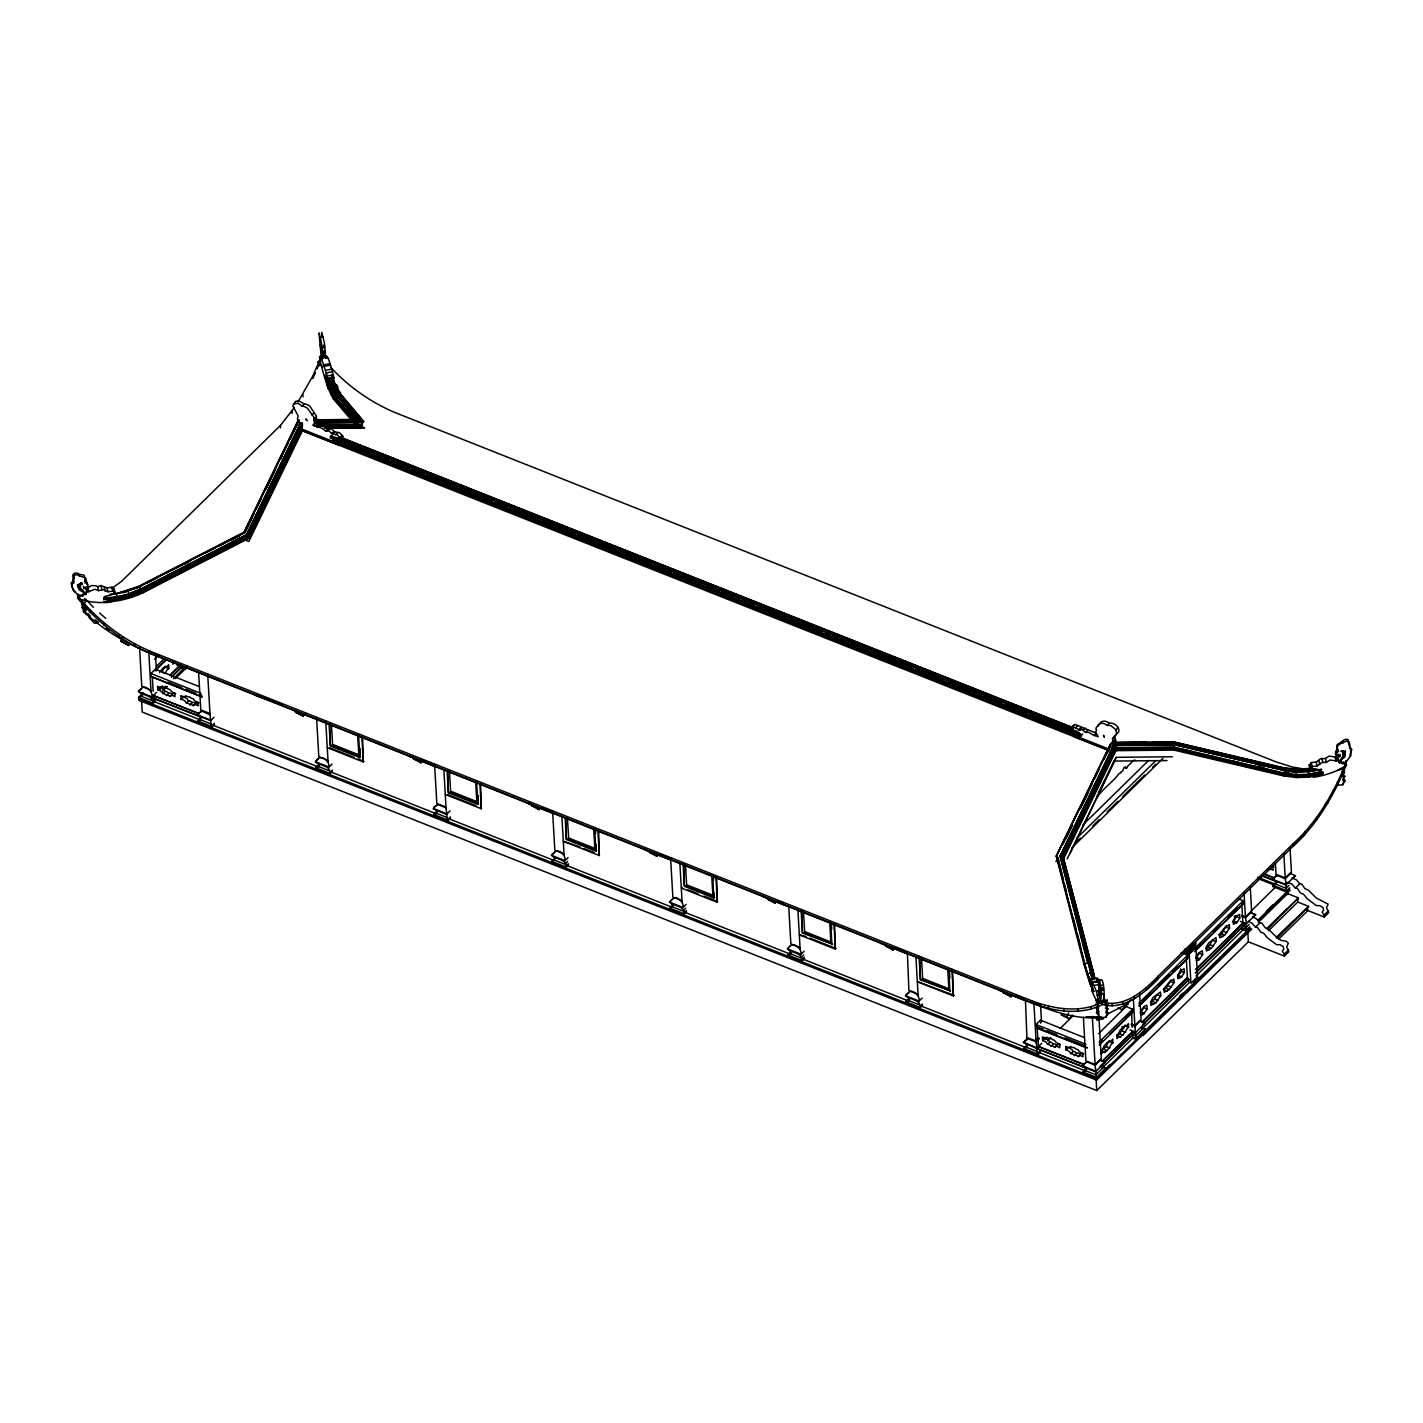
<?xml version="1.0" encoding="UTF-8"?>
<svg xmlns="http://www.w3.org/2000/svg" width="1423" height="1423" viewBox="0 0 1423 1423"><rect width="100%" height="100%" fill="white"/><g stroke="black" fill="none" stroke-linecap="round" stroke-linejoin="round"><path stroke-width="1.5" d="M1351.441 748.872L1349.235 746.773M72.609 588.322L71.541 584.551L73.605 582.985L72.84 574.785L74.939 573.06L77.998 573.291L79.332 575.835L85.505 577.934L86.216 581.384L84.775 582.861L86.999 583.323L88.155 586.169L83.726 587.948L83.334 586.258M324.515 357.422L326.418 356.301L326.934 357.867C327.326 351.019 337.607 389.244 332.395 375.619M1103.59 994.659L1105.209 1002.041L1098.271 1002.717A69.3 10.548 79.4 0 1 1092.757 992.809C1089.982 987.526 1093.255 991.226 1093.326 990.017C1090.765 984.307 1088.239 969.917 1098.378 980.909M86.003 580.513L84.046 575.212L78.941 574.145M1100.53 979.931C1103.75 976.552 1105.315 999.195 1103.11 999.497M326.241 357.084L325.582 355.27L325.778 358.311M294.988 403.741L295.61 401.464L298.581 400.717L304.255 403.936A9.392 5.852 45.5 0 1 309.894 406.249L316.493 416.174L313.789 420.141L315.034 423.307L312.74 425.228L322.256 428.43L325.671 431.062L329.318 430.956L331.595 433.606L337.304 434.869L340.773 438.533L336.717 438.818L330.136 436.736L334.192 440.845L1077.673 735.655L1079.879 733.485M1338.847 759.757L1339.239 761.447L1343.952 756.449L1343.579 752.376L1340.84 751.148L1345.375 751.202L1344.539 755.115L1341.178 758.512M115.245 592.857L113.858 588.322L114.249 592.448L115.281 592.448L114.445 593.996L104.288 596.611L107.241 600.132L113.057 601.395L108.237 602.409A69.3 53.078 -13.3 0 1 83.21 600.221M1295.553 770.946L1295.659 769.825L1303.895 769.665M1312.629 768.954L1296.602 770.128L1285.022 768.633L1283.831 774.379L1296.175 775.98L1296.157 777.527L1283.635 775.909L1174.046 750.099L1174.473 748.711L1115.347 749.103L1062.679 857.624L1114.832 748.587L1174.206 748.196L1283.92 774.041C1289.291 777.047 1331.732 774.076 1296.211 775.642M202.173 717.53L152.332 697.786L210.568 720.572L211.387 727.598L214.464 724.574M682.631 907.749C685.477 903.32 675.356 893.697 672.545 899.461C662.193 905.882 687.878 903.623 683.449 914.793L686.526 911.769M1131.925 1031.088L1135.483 1032.493L1136.283 1039.537L1132.37 1037.972M1242.457 922.62L1246.032 924.025L1246.833 931.069L1240.963 928.739M1350.836 751.771L1349.893 755.684M1310.138 768.865C1312.611 766.001 1306.901 760.949 1310.138 768.865L1313.998 770.554L1321.38 769.736L1318.872 773.97L1313.304 777.278L1318.16 776.478A69.3 53.078 -13.3 0 0 1342.547 767.869L1346.496 765.254L1345.607 762.692L1350.996 755.417L1350.605 749.885L1351.014 751.575L1351.85 749.476L1349.644 748.462L1350.125 745.243L1348.737 744.193L1347.99 739.444L1345.002 739.355L1336.944 744.869L1336.624 748.445L1338.225 749.53L1336.09 750.561L1335.681 755.346L1340.235 755.969L1339.843 754.279L1335.361 758.121A2.739 2.099 -13.3 0 1 1336.624 758.032M1348.737 744.193L1349.271 741.952L1346.994 740.814L1339.63 744.158L1337.353 746.559L1337.033 750.134L1338.616 751.219L1336.517 753.141M1105.226 1003.998C1109.62 996.616 1104.248 1003.144 1106.667 1005.776C1105.262 1009.636 1108.108 1012.785 1105.991 1017.125C1084.771 1020.042 1063.283 1015.008 1043.557 1007.359L147.725 652.143C124.139 642.645 102.385 628.735 83.53 611.677L81.698 602.961L83.032 602.943M1105.493 1008.373L1107.699 1004.371L1106.187 1003.055M1342.102 771.568C1346.496 764.187 1341.124 770.715 1343.543 773.347C1342.138 777.207 1344.966 780.355 1342.867 784.696L1337.193 785.354M1342.351 775.944L1344.575 771.942L1343.063 770.626M1345.678 760.771L1346.496 765.254M84.669 598.443L85.736 601.217L84.864 602.854M1098.36 1002.753L1096.813 1002.148C1093.077 996.758 1100.441 1001.241 1097.631 1003.766M1103.59 1018.832L1096.866 1019.882L1097.418 1016.627M315.995 417.971L317.507 420.319L314.945 423.058L324.462 426.26L327.877 428.892L331.523 428.785L334.796 431.827L339.51 432.699L342.979 436.363L340.773 438.533M326.579 379.532L329.638 386.807L325.405 374.818L327.77 386.487L326.614 383.303A69.3 10.548 79.4 0 1 320.477 362.58L319.499 356.408L320.851 359.005L322.576 358.685M319.428 356.799L321.242 356.088L322.31 357.671M437.786 804.707L433.926 807.161L433.499 809.029L446.929 814.614L445.95 807.748L437.466 804.386M1098.129 990.924L1100.637 1000.992L1101.562 992.987L1099.641 980.127L1098.094 978.846L1099.036 990.55L1096.404 991.244L1090.872 978.811M1086.87 1062.092C1085.02 1063.301 1079.417 1066.592 1085.002 1067.303L1086.051 1069.367L1082.796 1073.138M1036.282 1042.365L1036.993 1048.591L1023.368 1042.436L1027.78 1039.11L1026.944 1038.239L1036.122 1041.885L1039.217 1038.843M1086.549 1061.771L1095.034 1065.133L1096.012 1071.981L1037.456 1048.751L1087.279 1068.513M1131.249 1024.773L1134.931 1026.232L1135.483 1032.493M302.316 423.022L247.762 535.795L141.144 590.652L129.404 595.365L117.113 598.211L103.915 599.208L103.968 597.607M103.986 598.14C108.895 601.022 153.933 586.454 117.113 598.211M103.612 601.289C115.654 602.676 130.934 598.318 142.958 592.822L249.968 537.752L301.943 430.28M86.234 609.969L84.686 609.364L83.832 610.983L86.483 614.345L85.416 611.374L85.985 605.593M1046.172 1039.448L1046.101 1038.203L1043.682 1037.331M1098.858 1011.504L1097.311 1010.899L1096.457 1012.518L1099.107 1015.88L1097.578 1004.816M1095.141 1065.276L1101.331 1059.21L1100.602 1060.313L1105.102 1061.611L1101.953 1066.272L1105.671 1068.246L1105.742 1069.509M1261.685 875.412L1285.823 884.981L1286.623 892.025L1272.927 886.582L1276.271 882.207L1272.642 878.631L1276.911 875.945L1276.075 875.074L1285.254 878.72L1291.444 872.655L1290.732 873.758L1295.446 875.643L1293.027 877.902M1114.689 736.58L1115.863 740.76L1112.003 742.931L1113.391 743.482L1112.466 738.75L1118.798 731.689C1119.954 726.868 1113.942 722.333 1109.424 723.204A9.392 5.852 45.5 0 0 1103.803 721.07L1101.064 721.977L1098.058 726.086M83.21 600.221L79.012 598.674L79.012 597.571L80.791 595.828L82.641 596.13L83.388 593.391L85.576 593.338A2.739 2.099 -13.3 0 1 88.582 590.598L83.726 587.948M82.641 596.13L83.655 594.512L85.825 594.458A2.739 2.099 -13.3 0 1 88.849 591.719L94.63 589.264L98.525 590.634L103.417 589.691L108.023 591.79L113.022 591.061L114.249 592.448M1310.156 764.293L1311.223 762.586L1316.222 762.034L1320.508 758.779L1325.453 758.441L1329.118 756.093L1335.112 757.018A2.739 2.099 -13.3 0 1 1338.189 757.979M1311.081 768.207L1312.148 766.517L1317.147 765.948L1321.433 762.692L1326.378 762.372L1330.043 760.007L1336.037 760.931A2.739 2.099 -13.3 0 1 1339.31 762.853L1342.334 762.853M1283.457 769.363L1283.937 768.046L1303.948 769.434M1312.255 768.189L1295.926 769.381L1284.044 768.153L1175.007 742.397M322.559 357.796L320.94 357.724L320.851 359.005M152.563 697.555L153.15 695.598L198.989 713.777M321.456 358.632L327.272 375.974L327.148 379.229M1037.669 1048.538L1038.256 1046.581L1084.113 1064.76M358.258 420.799L358.578 419.714L335.864 393.086L329.46 379.39M359.041 419.856L336.397 392.873L359.041 419.856L315.853 420.283M315.959 419.945L359.592 419.678L336.895 392.677L330.527 379.016M362.829 420.728L317.062 420.87M361.584 425.228L317.756 426.046M362.42 422.453L361.744 424.694L318.041 425.121M362.794 422.56L314.75 422.756M326.454 379.781L334.512 397.942L354.469 421.315L363.274 420.87L354.096 420.799M314.341 422.916L363.31 422.418L363.648 421.35L339.901 393.424L336.397 392.873M1146.938 742.29L1113.337 742.646L1135.59 742.593M1284.133 767.851L1173.246 741.721L1113.818 742.468M1173.246 741.721L1153.181 742.077M1283.955 773.578L1296.211 775.161L1283.955 773.578L1173.815 748L1283.92 774.041M1061.736 857.322L1114.778 747.662L1174.1 747.075L1174.775 744.834L1284.827 770.59L1175.096 744.656L1114.938 745.261L1061.256 856.575L1088.293 963.246L1089.716 964.171L1093.913 978.455M1115.347 749.103L1174.206 748.196M1185.359 950.475L1188.917 951.062L1185.323 949.853M1163.285 989.323L1165.988 988.202L1169.991 981.781L1174.064 982.67L1173.85 978.953L1172.339 980.447L1170.987 979.967L1164.032 988.576L1164.245 992.293L1169.261 989.519L1174.064 982.67M1218.782 934.875L1221.468 933.755L1225.488 927.334L1229.543 928.205L1229.33 924.505L1227.836 925.999L1226.466 925.501L1219.529 934.128L1219.742 937.846L1224.741 935.053L1229.543 928.205M352.05 420.834L333.551 399.169L325.814 377.984M358.614 421.208L335.526 394.153L336.29 393.193M354.914 420.657L334.974 397.284L329.674 385.971L335.472 396.857L336.184 394.633L332.982 390.009L330.687 382.876L335.454 391.823M363.167 421.19L339.901 393.424M342.907 398.529L339.795 393.726M1147.116 1008.978L1143.558 1014.19L1140.268 1012.891L1143.843 1007.68L1147.116 1008.978L1146.902 1005.296L1144.11 1006.328L1140.463 1011.611M1153.786 1004.122L1150.513 1002.824L1154.551 999.124L1156.632 994.962L1160.741 995.815L1160.528 991.973L1153.235 997.327L1150.691 1001.632L1150.922 1005.456L1155.867 1002.788L1160.741 995.815M1180.77 977.672L1177.497 976.374L1181.054 971.162L1184.345 972.46L1184.132 968.778L1180.343 970.771L1177.675 975.093L1177.888 978.775L1181.695 976.765L1184.345 972.46M1202.613 954.531L1199.038 959.742L1195.765 958.444L1199.34 953.232L1202.613 954.531L1202.399 950.849L1198.611 952.841L1195.96 957.163M1209.283 949.675L1205.993 948.376L1210.03 944.676L1212.129 940.514L1216.238 941.368L1216.007 937.526L1208.732 942.88L1206.188 947.167L1206.402 951.009L1211.347 948.341L1216.238 941.368M1236.267 923.225L1232.976 921.908L1236.551 916.714L1239.824 918.013L1239.611 914.331L1235.822 916.323L1233.172 920.645L1233.385 924.327L1237.174 922.317L1239.824 918.013M159.572 672.777L160.052 671.282A5.941 2.686 -68.4 0 0 162.613 668.348A5.354 2.437 -68.4 0 0 165.086 666.338L165.797 666.676A5.496 2.49 -68.4 0 0 168.59 664.737L168.803 668.579A4.785 2.17 -68.4 0 0 165.993 671.887L165.442 673.559L162.151 672.261L162.72 670.589A4.785 2.17 -68.4 0 1 165.53 667.28L168.803 668.579M1101.527 1051.152A3.771 1.708 -68.4 0 1 1103.928 1049.356A3.753 1.708 -68.4 0 1 1106.276 1046.634L1106.845 1044.962A4.785 2.17 -68.4 0 1 1109.655 1041.654L1112.928 1042.952A4.785 2.17 -68.4 0 0 1110.118 1046.261L1109.566 1047.933A3.753 1.708 -68.4 0 0 1107.201 1050.654A3.771 1.708 -68.4 0 0 1104.799 1052.451L1100.886 1050.69M1117.251 1035.784A4.091 1.85 -68.4 0 1 1119.688 1033.845A3.611 1.636 -68.4 0 1 1122.107 1030.999L1122.694 1029.416A5.407 2.455 -68.4 0 1 1125.344 1026.019L1128.617 1027.317A5.407 2.455 -68.4 0 0 1125.967 1030.714L1125.38 1032.298A3.611 1.636 -68.4 0 0 1122.96 1035.144A4.091 1.85 -68.4 0 0 1120.524 1037.082L1116.593 1035.286M330.865 394.776C333.533 393.513 329.549 383.819 327.93 388.052L333.551 399.169M355.288 420.763C352.655 410.536 329.336 401.482 333.622 390.436L328.802 378.589M335.97 391.61C330.865 385.437 341.556 390.613 340.542 394.278M337.536 389.973L334.636 383.036L340.204 395.345M1069.918 853.8L1116.272 757.321L1172.321 756.769M321.278 356.675L312.722 376.152L298.047 401.855M312.864 378.518L315.426 372.666M317.133 368.77L320.566 360.98M1296.887 842.487L1158.34 978.437C1144.128 993.254 1124.579 1010.383 1102.434 1004.513C1080.626 1015.684 1054.781 1011.575 1032.689 1003.464L150.607 653.691C122.165 641.595 97.209 622.064 77.696 598.176L77.571 595.81C97.084 619.699 122.022 639.229 150.464 651.343L1032.547 1001.116C1054.656 1009.209 1080.484 1013.318 1102.309 1002.148C1124.455 1008.035 1144.003 990.906 1158.197 976.089L1293.258 843.572C1317.396 821.765 1333.831 792.86 1346.016 763.013L1346.14 765.378C1333.974 795.226 1317.538 824.113 1293.382 845.92M1105.742 1012.749L1107.948 1008.747L1106.436 1007.431M1342.618 780.32L1344.824 776.318L1343.312 775.001M355.163 421.172L335.188 397.764L329.674 385.971M326.863 377.095L329.994 386.042L330.261 383.783M329.638 386.807L326.543 377.042M330.011 379.194L334.298 388.87L331.737 382.485M333.943 384.726L332.52 379.229M337.963 390.062C338.87 381.204 330.314 385.58 329.869 379.461M318.218 366.298C322.274 364.946 312.366 356.604 322.647 366.814M120.848 641.222L128.817 645.473L120.848 641.222L122.769 637.273M139.81 586.881L116.277 593.747L139.223 586.027L244.027 532.113L298.101 420.301M244.222 532.309L298.83 420.265M128.017 590.812L139.401 586.667L244.507 532.593L298.812 419.963M254.379 512.796L244.845 532.842L252.565 516.887M256.318 508.794L261.138 498.815M265.976 488.836L275.617 468.879L266.083 488.925M280.456 458.9L288.175 442.927M290.096 438.942L296.5 424.819M280.562 458.989L282.483 455.004M290.203 439.031L296.962 425.05M300.733 422.542L246.517 534.639L140.397 589.389C128.87 594.885 116.579 597.535 103.932 597.749M300.787 422.791L246.641 534.746L140.308 589.282C124.032 594.316 125.989 598.247 140.984 590.083L142.033 591.221L129.778 596.024L107.436 599.937M301.142 422.933L247.051 535.137L301.196 423.182M301.569 423.325L247.353 535.439L140.788 590.278L139.579 586.418M300.289 426.313L247.584 535.599L141.108 590.385L129.351 595.099L117.042 597.945L103.843 598.958M302.103 425.406L248.545 536.418L142.015 591.381L129.867 596.237L129.262 594.778L116.988 597.624L117.042 599.225M302.121 425.922L248.634 536.524L247.353 535.368M109.358 600.204L130.009 596.611L142.211 591.719L248.954 536.809L301.783 427.54M117.077 599.759L130.062 596.753L142.336 591.843L249.078 536.916L302.387 427.843L249.452 537.307L142.513 592.324L130.204 597.251L111.368 600.702M302.494 430.493L248.812 541.487L243.529 539.388M1093.718 991.333L1089.822 983.418L1083.97 964.278L1056.204 856.166L1110.42 744.069M1056.951 856.059L1084.895 964.634L1056.524 856.059L1110.74 743.962M1111.47 742.824L1056.204 856.166M1062.803 844.622L1072.391 824.753M1092.562 783.077L1080.075 808.887L1087.866 793.091M1094.483 779.092L1099.285 769.167M1104.088 759.242L1108.873 749.316M1065.791 838.752L1072.515 824.86M1107.076 753.39L1108.979 749.423M1055.973 861.555L1057.876 857.589M1092.651 979.522L1060.028 855.917L1114.458 743.393L1175.327 742.788L1285.058 769.043L1283.937 768.046M1115.81 749.298L1063.372 857.731L1094.323 975.573L1091.21 973.581L1087.937 962.482L1060.58 856.023L1114.832 743.838L1175.505 743.233L1285.111 769.487L1296.727 770.999L1285.111 769.487M1114.938 745.527L1175.38 744.798L1175.7 743.731L1114.849 744.158L1060.58 856.023M1091.263 964.687L1089.378 964.314L1061.576 856.486L1114.938 745.261M1173.939 747.591L1115.081 747.786L1062.092 857.642L1060.882 856.575L1114.849 744.158M1115.098 748.302L1062.109 857.322L1089.378 964.314M1063.177 859.688L1115.899 750.668C1114.12 747.466 1120.524 743.731 1114.262 742.308M1067.143 858.923L1116.272 757.321M1072.319 1015.026L1069.029 1018.886L1066.734 1016.894L1068.637 1012.945M1077.673 735.655L1081.516 735.94L1081.427 734.659C1078.581 733.201 1069.687 729.483 1071.501 727.722L1074.347 724.574L1075.913 724.698L1096.315 733.29L1094.091 735.46L1088.702 732.347L1085.429 732.329L1081.605 729.27L1079.523 730.177L1073.707 726.868L1071.501 727.722M1098.271 793.056L1114.084 760.736M80.56 582.843L79.724 587.699L83.281 590.67M80.133 585.351L80.115 589.389L85.344 593.089L79.208 589.994L77.411 584.782M325.316 377.913L327.93 388.052M436.79 812.746L433.713 815.77L436.968 811.982L435.918 809.918M295.61 401.464L292.764 405.911L298.118 415.818L297.371 419.234L299.097 420.585L299.31 424.214M1336.784 785.798L1329.456 798.161M79.475 597.091L79.652 595.205L82.374 595.01M1343.276 754.243L1343.187 750.686M151.567 697.163C154.502 692.894 144.168 683.022 141.482 688.874C131.112 695.296 156.815 693.037 152.368 704.207L155.463 701.183M328.588 767.353C330.901 762.39 321.242 753.941 317.685 759.384C309.769 766.036 333.676 763.368 329.389 774.397L332.484 771.373M446.609 814.152L447.409 821.196L450.486 818.172M564.629 860.951C567.457 856.521 557.336 846.898 554.543 852.662C544.173 859.083 569.858 856.824 565.429 867.994L568.506 864.971M800.651 954.548C802.963 949.586 793.305 941.137 789.747 946.562C781.832 953.214 805.738 950.546 801.451 961.592L804.546 958.568M918.671 1001.347C921.588 997.078 911.271 987.206 908.586 993.058C898.215 999.48 923.901 997.203 919.471 1008.391L922.549 1005.367M313.789 420.141L313.86 417.188L307.67 408.419A9.392 5.852 45.5 0 0 302.05 406.106L298.332 403.438L293.387 403.634M1332.871 791.899L1336.161 786.634M111.35 588.766L121.542 581.367L280.438 425.459L294.419 407.387M83.05 606.18L81.983 607.995M1325.115 804.795L1327.57 801.185M1097.435 796.578C1104.657 787.186 1112.27 782.525 1119.35 773.276A1.992 0.907 -68.4 0 0 1121.146 771.746A2.633 1.192 -68.4 0 0 1122.694 770.715A2.633 1.192 -68.4 0 0 1123.565 768.082L1125.54 766.819A2.063 0.943 -68.4 0 0 1126.18 768.42A2.063 0.943 -68.4 0 0 1127.692 766.179L1132.477 761.554A2.988 1.352 -68.4 0 0 1133.971 760.202L1134.985 760.078M113.52 590.065L114.32 588.944M325.422 355.786L323.857 355.59L324.284 356.444M185.257 669.397L177.288 665.146L185.257 669.397L187.569 666.195M303.277 716.196L295.308 711.945L303.277 716.196L305.589 712.994M1340.235 755.969L1335.77 759.811A2.739 2.099 -13.3 0 1 1339.043 761.732L1339.31 762.853M1140.677 1015.293L1143.558 1014.19M1196.174 960.845L1199.038 959.742M1348.986 745.172L1349.716 743.553L1348.346 742.504M1336.108 751.451L1335.29 753.656L1336.428 754.315M1250.443 929.13L1096.582 1080.093L138.76 700.294L138.6 697.501L141.944 694.993L140.877 692.93M197.672 722.173L201.034 717.797L197.406 714.204L201.675 711.536L200.839 710.664L210.159 714.791M318.77 765.948L315.693 768.971L318.965 765.183L318.503 763.528M551.733 862.551L554.988 858.781L553.938 856.717M672.83 906.326L669.735 909.35L673.008 905.579L671.958 903.516M790.832 953.125L787.755 956.149L791.028 952.378L789.978 950.315M908.852 999.924L905.775 1002.948L909.03 999.177L907.981 997.114M1026.872 1046.723L1023.795 1049.747L1027.05 1045.976L1026.001 1043.895M1142.687 1025.414L1141.886 1027.78L1145.462 1029.203L1145.533 1030.465M1252.685 917.533L1255.655 914.687L1250.924 912.801L1251.653 911.698L1245.463 917.764L1241.799 916.305M1118.158 1007.662L1121.715 1009.939L1124.544 1007.146M1125.54 1006.186L1128.368 1003.375L1121.715 1009.939M1313.073 822.832L1315.901 820.022L1313.34 822.53M84.437 604.988L83.583 606.625L84.686 609.364M1096.813 1002.148L1096.03 1004.211M318.023 362.1L319.037 361.033L320.602 365.195M318.112 362.456L319.054 361.513M81.734 603.637L82.694 602.694M81.947 607.336L82.943 607.07M83.53 611.677L84.491 610.752M302.05 406.106L304.255 403.936M302.441 423.503L302.37 426.366M311.886 414.982L314.109 412.812M301.712 427.007L301.498 422.862M1109.976 750.899L301.356 430.262L302.014 427.736M315.106 421.457L317.329 419.287M314.376 423.823L316.582 421.653M314.679 426.402L316.884 424.232M316.973 427.309L319.179 425.139M325.671 431.062L327.877 428.892M327.752 430.742L329.976 428.572M331.595 433.606L333.8 431.436M332.591 433.997L334.796 431.827M330.207 438.017L332.413 435.847M335.757 434.762L337.963 432.592M334.192 440.845L336.397 438.675M336.86 438.853L334.636 441.023L336.522 442.731M339.706 437.555L341.911 435.385M341.395 441.628L337.785 444.794L301.623 430.458M147.725 652.143L148.686 651.2M154.484 659.223L159.074 654.722M156.459 666.32L164.107 658.813M202.137 696.719L151.105 676.53L150.945 673.541L155.356 669.201L199.22 686.597M155.089 670.18L165.78 659.685M155.107 670.802L166.26 659.881M141.322 688.43L138.244 691.453L151.959 696.896L156.566 692.361M143.225 692.965L138.6 697.501L152.297 702.944L155.374 699.92M140.219 697.252L143.421 694.122M169.888 675.107L180.579 664.612M170.226 675.231L179.387 666.249M157.828 689.906L157.633 686.26A4.589 2.864 45.5 0 0 161.582 687.184L162.364 686.455A4.287 2.668 45.5 0 0 166.011 687.451A4.82 3.006 45.5 0 0 169.728 689.372L170.707 690.706A5.318 3.308 45.5 0 0 174.727 693.037L174.94 696.647A4.803 2.988 45.5 0 0 170.902 695.722L170.084 696.452A4.091 2.544 45.5 0 0 166.527 695.456A3.611 2.241 45.5 0 0 162.88 693.57L161.884 692.236A5.407 3.362 45.5 0 0 157.828 689.906L160.052 687.736A5.407 3.362 45.5 0 1 164.09 690.066L165.086 691.4A3.611 2.241 45.5 0 1 168.732 693.303A4.091 2.544 45.5 0 1 172.29 694.282L173.108 693.57A4.803 2.988 45.5 0 1 175.705 693.659M171.276 676.939L181.966 666.444M159.394 689.052L162.435 686.046M171.614 677.063L182.304 666.569M162.631 689.212L165.673 686.224M173.321 678.735L184.012 668.241M154.645 697.59L151.763 700.418L141.073 696.185M162.631 691.062L167.398 686.402M175.314 678.611L186.413 667.725M162.88 693.57L165.086 691.4M166.527 695.473L168.732 693.303M170.084 696.452L172.29 694.282M181.13 699.369L180.917 695.545A5.496 3.433 45.5 0 0 184.954 696.398L185.844 695.794A5.354 3.326 45.5 0 0 189.455 696.843A5.941 3.7 45.5 0 0 193.315 698.746L194.168 700.045A4.322 2.704 45.5 0 0 197.939 702.126L198.153 705.808A4.82 3.006 45.5 0 0 194.204 704.954L193.403 705.63A3.771 2.348 45.5 0 0 189.917 704.776A3.753 2.348 45.5 0 0 186.36 702.998L185.364 701.557A4.785 2.988 45.5 0 0 181.13 699.369L183.354 697.199A4.785 2.988 45.5 0 1 187.587 699.387L188.565 700.827A3.753 2.348 45.5 0 1 192.123 702.606A3.771 2.348 45.5 0 1 195.609 703.46L196.41 702.784A4.82 3.006 45.5 0 1 198.953 702.873M186.36 702.998L188.565 700.827M189.917 704.776L192.123 702.606M201.71 695.527L200.945 696.292L200.768 693.303L150.945 673.541M193.403 705.63L195.609 703.46M200.341 711.838L197.263 714.862L210.96 720.287L214.037 717.263M200.679 717.886L197.601 720.892L211.316 726.335L214.393 723.311M282.394 705.15L255.5 695.402M360.037 748.427L359.859 757.605L330.367 745.901L329.798 723.951M318.361 758.637L315.266 761.643L328.98 767.086L332.057 764.062M318.699 764.667L315.621 767.691L329.318 773.134L332.413 770.11M327.254 747.644L363.31 761.945L362.58 736.936M478.057 795.226L477.879 804.404L448.37 792.7L447.818 770.732M436.363 805.418L433.286 808.442L447 813.885L450.077 810.861M436.719 811.466L433.641 814.49L447.338 819.933L450.415 816.909M445.274 794.443L481.33 808.744L480.6 783.735M596.184 844.159L595.899 851.203L566.39 839.499L565.82 817.531M554.383 852.217L551.306 855.241L565.002 860.684L568.079 857.66M554.739 858.265L551.644 861.289L565.358 866.732L568.435 863.708M595.65 829.751L596.611 828.809M567.688 861.377L564.806 864.206L554.134 859.972M579.979 846.952L563.295 841.242L599.35 855.543L598.603 830.534M645.153 848.997L644.494 849.638L650.542 852.039M681.973 887.383L681.297 888.041L717.37 902.342L716.623 877.333M714.328 893.075L713.901 898.002L684.41 886.298L683.84 864.33M672.403 899.016L669.326 902.04L683.022 907.483L686.099 904.459M672.741 905.064L669.664 908.087L683.378 913.513L686.455 910.507M685.708 908.176L682.827 911.005L672.136 906.771M763.173 895.796L762.515 896.437L768.562 898.838M803.088 932.439L832.597 944.143L802.43 933.097L801.861 911.129M790.423 945.815L787.328 948.839L801.042 954.264L804.12 951.258M790.761 951.862L787.684 954.886L801.38 960.312L804.475 957.288M803.728 954.975L800.847 957.804L790.156 953.57M805.987 936.565L799.317 934.84L835.372 949.141L834.643 924.132M1070.505 727.9L1073.707 725.552M1075.326 728.025L1077.531 725.855M1078.527 729.786L1080.751 727.615M1079.523 730.177L1081.729 728.007M1077.656 733.574L1075.45 735.744L1079.434 733.307M1083.205 730.301L1085.411 728.131M1080.519 736.047L1082.725 733.877M1085.429 732.329L1087.634 730.159M881.193 942.595L880.517 943.236L886.582 945.637M1094.091 735.46L1098.271 736.723L1095.283 731.778L1096.582 730.55L1095.852 728.256L1098.858 724.147L1101.598 723.24A9.392 5.852 45.5 0 1 1107.201 725.374L1109.424 723.204M1112.466 738.75L1116.593 733.859L1115.988 729.821L1118.193 727.651M1112.946 741.383L1115.152 739.213M1113.391 743.482L1115.596 741.312M915.932 957.163L918.066 994.303L908.888 990.657L907.412 952.983M921.108 979.237L950.6 990.942L920.432 979.896L919.863 957.928M908.425 992.614L905.348 995.638L919.045 1001.063L922.14 998.039M1082.885 824.931L1148.681 760.38M908.781 998.661L905.704 1001.685L919.4 1007.11L922.478 1004.087M1077.229 837.773L1155.529 760.931M1075.592 842.807L1080.306 838.183M1092.882 825.856L1099.161 819.684M1107.023 811.982L1118.016 801.185M1122.729 796.56L1144.732 774.984M1152.594 767.264L1155.725 764.187M1071.857 847.823L1162.982 758.406M954.05 995.282L917.337 981.639L953.392 995.94L952.645 970.931M1039.181 1038.061L1036.086 1041.085L1026.908 1037.456L1025.432 999.782M1043.557 1007.359L1044.518 1006.435M1087.243 1047.702L1036.229 1027.495L1036.051 1024.524L1040.48 1020.184L1084.326 1037.563M1036.229 1027.495L1037.011 1026.748L1042.988 1029.114M1086.923 1048.022L1037.1 1028.26L1038.488 1046.367L1084.326 1064.529M1026.445 1039.413L1023.368 1042.436L1037.065 1047.862M1026.801 1045.46L1023.706 1048.484L1037.42 1053.909L1037.492 1055.172L1040.569 1052.166M1042.668 1040.675L1042.454 1036.993A4.322 2.704 45.5 0 0 1046.154 1037.883L1046.901 1037.225A5.941 3.7 45.5 0 0 1050.708 1038.345A5.354 3.326 45.5 0 0 1054.372 1040.177L1055.386 1041.547A5.496 3.433 45.5 0 0 1059.495 1043.913L1059.726 1047.755A4.785 2.988 45.5 0 0 1055.546 1046.617L1054.674 1047.31A3.753 2.348 45.5 0 0 1051.17 1046.296A3.771 2.348 45.5 0 0 1047.613 1044.357L1046.705 1042.988A4.82 3.006 45.5 0 0 1042.668 1040.675L1044.873 1038.505A4.82 3.006 45.5 0 1 1048.911 1040.818L1049.836 1042.187A3.771 2.348 45.5 0 1 1053.376 1044.126A3.753 2.348 45.5 0 1 1056.898 1045.14L1057.751 1044.446A4.785 2.988 45.5 0 1 1060.473 1044.695M1041.689 1043.326L1036.602 1048.271L1037.42 1053.909L1040.498 1050.885M1047.524 1040.871L1050.69 1037.758M1060.188 1028.438L1072.853 1016.004M1047.613 1044.357L1049.836 1042.187M1051.17 1046.296L1053.376 1044.126M1054.674 1047.31L1056.898 1045.14M1106.418 1001.401L1107.379 1000.458M1343.294 768.971L1344.237 768.029M1106.667 1005.776L1107.628 1004.834M1343.543 773.347L1344.504 772.404M1065.88 1049.925L1065.685 1046.332A5.318 3.308 45.5 0 0 1069.616 1047.15L1070.487 1046.545A4.82 3.006 45.5 0 0 1074.134 1047.541A4.287 2.668 45.5 0 0 1077.851 1049.48L1078.741 1050.868A4.589 2.864 45.5 0 0 1082.778 1053.109L1082.992 1056.755A5.407 3.362 45.5 0 0 1079.025 1055.919L1078.154 1056.506A3.611 2.241 45.5 0 0 1074.543 1055.528A4.091 2.544 45.5 0 0 1070.932 1053.66L1070.007 1052.255A4.803 2.988 45.5 0 0 1065.88 1049.925L1068.104 1047.755A4.803 2.988 45.5 0 1 1072.213 1050.085L1073.155 1051.49A4.091 2.544 45.5 0 1 1076.766 1053.358A3.611 2.241 45.5 0 1 1080.359 1054.336L1081.249 1053.749A5.407 3.362 45.5 0 1 1083.792 1053.892M1106.881 1009.476L1107.841 1008.533L1106.916 1010.152M1343.757 777.047L1344.717 776.104L1343.792 777.723M1107.13 1013.852L1108.09 1012.909L1105.991 1017.125M1344.006 781.423L1344.966 780.48L1342.867 784.696M1107.165 1014.51L1108.197 1013.123L1106.703 1011.806M1344.041 782.081L1345.073 780.693L1343.561 779.377M1070.932 1053.66L1073.155 1051.49M1074.561 1055.528L1076.766 1053.358M1098.609 1033.596L1126.109 1006.612L1132.672 1009.209L1132.833 1012.198L1099.232 1045.176M1078.154 1056.506L1080.359 1054.336M1158.34 978.384L1146.422 990.07L1146.28 987.704M1188.703 948.536L1194.128 943.218M1191.763 946.811C1179.916 959.173 1208.02 930.073 1189.005 949.728M1189.112 951.685L1189.023 950.297L1195.658 943.787L1195.747 945.174L1189.112 951.685L1184.932 949.835M1188.828 951.382L1194.769 945.317L1188.703 951.809M1189.059 953.446L1194.84 947.113L1189.059 953.446L1183.865 951.4M1099.054 1042.187L1132.672 1009.209M1138.862 1003.144L1187.707 955.207L1181.161 952.61M1194.342 948.696L1243.204 900.759L1238.277 898.802M1189.254 954.086L1195.889 947.576L1197.561 976.747L1190.926 983.257L1189.254 954.086L1183.349 951.738M1099.605 1043.219L1102.665 1040.213M1125.575 1017.747L1131.694 1011.753L1132.833 1012.198M1142.616 1001.027L1150.495 993.307M1158.375 985.57L1169.404 974.737M1172.552 971.642L1177.283 967M1198.095 946.58L1201.243 943.485M1213.855 931.122L1220.169 924.932M1228.049 917.195L1237.494 907.927M1109.904 1034.059L1129.755 1014.563M1139.058 1005.456L1186.818 959.244L1186.729 957.732M1196.12 949.461L1242.315 904.797L1242.226 903.285L1243.382 903.73L1194.52 951.685M1139.023 1006.132L1187.885 958.177L1187.707 955.207M1085.447 1062.803L1082.369 1065.827L1096.084 1071.27M1275.577 876.248L1272.5 879.272L1286.196 884.697L1295.446 875.643M1085.802 1068.851L1082.725 1071.875L1096.421 1077.318L1096.582 1080.093M1275.933 882.296L1272.856 885.319L1286.552 890.745L1289.629 887.721M1272.927 886.582L1276.004 883.558M1251.297 910.88L1275.061 887.543M1083.383 1017.16L1085.909 1060.846L1095.087 1064.493L1101.277 1058.41L1099.018 1019.099M1131.214 1023.991L1134.878 1025.449L1141.068 1019.366L1139.556 993.165M1241.745 915.523L1245.427 916.981L1251.617 910.898L1250.23 886.867M1275.399 863.37L1276.04 874.291L1285.218 877.938L1291.408 871.854L1290.021 847.823M1134.931 1026.232L1140.535 1020.487M1101.793 1061.469L1132.672 1031.622L1134.06 1033.454L1100.459 1066.432M1141.691 1022.319L1187.387 977.476L1186.337 959.049M1195.605 969.419L1242.884 923.029L1241.817 904.601M1103.661 1060.099L1132.672 1031.622M1142.011 1022.461L1187.725 977.601L1189.29 982.599L1142.011 1028.989M1195.925 969.543L1243.204 923.153L1244.591 924.986L1195.747 972.923M1100.139 1066.289L1133.74 1033.329M1143.078 1024.151L1188.774 979.309M1195.409 972.798L1244.271 924.861M1143.398 1024.275L1189.112 979.433M1105.315 1062.198L1095.603 1071.679L1096.421 1077.318L1105.671 1068.246L1101.758 1066.681M1102.167 1068.086L1132.726 1038.114M1195.925 976.089L1244.787 928.152M1103.092 1067.73L1095.888 1074.792L1085.198 1070.558M1142.882 1028.687L1135.679 1035.748L1132.121 1034.343M1249.092 924.452L1246.21 927.28L1242.653 925.875M1288.882 885.408L1286.001 888.237L1275.328 884.003M1249.839 926.782L1246.761 929.788L1242.848 928.241M1107.094 1067.535L1110.242 1064.44M1179.649 996.331L1182.798 993.236M1193.844 982.404L1198.575 977.761M1266.399 911.218L1272.696 905.028M1249.981 927.974L1096.493 1078.581L138.671 698.764M1257.896 920.219L1289.7 889.001M1258.359 921.357L1290.092 890.229M1142.882 1035.784L1251.831 928.863M1258.394 922.282L1287.637 893.591L1298.452 897.877L1267.733 928.988M1248.309 921.268L1252.187 923.242L1255.477 927.209L1259.889 922.869L1261.934 923.118L1265.189 927.796L1268.124 928.899L1276.538 937.134L1280.949 940.336L1286.339 941.261L1288.331 943.2L1286.712 946.846L1288.829 951.756L1284.4 956.096L1248.345 941.795L1247.651 929.61M1287.086 882.224L1292.013 884.163L1295.286 888.13L1299.715 883.79L1301.743 884.057L1305.016 888.735L1307.933 889.837L1316.346 898.055L1328.139 904.139L1326.538 907.785L1328.637 912.694L1324.226 917.017L1306.189 909.866M141.5 699.867L142.211 712.034L1096.759 1090.552L1248.167 941.973M1266.737 928.614L1286.748 908.977M1267.68 928.081L1298.452 897.877M1268.498 930.749L1297.74 902.057L1297.527 898.411L1298.505 898.802M1276.84 937.063L1293.774 920.468M1276.235 938.059L1308.555 906.344L1297.74 902.057M1277.818 937.455L1308.555 906.344M1278.601 939.216L1307.826 910.524L1307.612 906.878L1308.609 907.269M1284.4 956.096L1284.293 954.121L1288.704 949.781M1324.226 917.017L1324.101 915.042L1328.531 910.702M85.611 588.642A2.739 2.099 -13.3 0 1 87.924 587.788L91.428 585.6L95.892 585.742L97.6 586.721L98.525 590.634M73.267 579.641L73.605 582.985M151.229 691.578L151.105 690.6M446.306 808.549L446.146 807.588M918.333 995.762L918.209 994.784M1194.697 943.929L1195.622 943.218M1096.955 977.672L1097.186 981.532M1339.043 761.732L1341.195 761.234L1342.636 763.689L1345.873 763.813M159.767 689.657L161.048 688.465L160.425 686.758M1143.683 1024.987L1144.892 1022.568L1140.268 1020.896M73.605 576.849L73.676 581.331M1268.267 869.951L1269.156 869.364A5.407 3.362 45.5 0 1 1273.123 870.2L1272.909 866.554A4.589 2.864 45.5 0 1 1271.522 866.251M1098.912 1003.304L1096.404 991.244M1105.209 1002.041L1104.355 1001.579A69.3 10.548 79.4 0 1 1103.341 1000.316M1093.362 991.546L1090.285 982.582L1092.828 990.799M1292.155 878.08L1296.424 879.823L1299.715 883.79M1092.17 974.719L1088.897 962.837L1084.522 963.709L1090.694 983.916M1092.455 987.633L1090.409 980.821M1339.239 761.447L1344.931 756.805L1345.375 751.202M139.294 586.561L244.382 532.487M147.494 582.772L157.224 577.774M166.953 572.775L190.38 560.858M205.837 552.764L215.567 547.766M219.444 545.756L242.782 533.75M184.723 564.148L188.619 562.138M231.451 540.1L239.242 536.097M247.051 535.137L140.646 589.887L129.031 594.369M107.383 599.617L129.689 595.703L141.731 590.883L248.207 536.115L301.249 427.167M248.438 536.346L142.015 591.381M1091.797 986.744L1087.421 973.972L1091.334 972.549L1093.771 978.846M97.6 586.721L101.033 585.564L107.099 587.877L112.079 587.13L113.324 588.535M73.213 581.296L71.15 582.861L73.071 590.171L79.208 595.97M1234.132 916.483L1235.947 915.736M1084.522 963.709L1084.397 964.687M1107.788 1013.923L1123.245 1005.972A136.306 61.883 -68.4 0 0 1131.267 999.924M137.906 587.646L127.963 590.545L128.853 593.871M341.235 436.986L342.979 436.363M1098.805 980.998L1093.273 982.564M1340.004 768.918L1344.219 767.548M1336.944 770.537L1343.33 768.669M1103.127 1001.347L1107.343 999.978M116.348 593.658L128.07 590.936M122.342 592.875L126.327 591.95M116.988 598.887L129.778 595.917L130.204 597.251M321.171 356.479L319.001 332.946L320.317 337.304L322.932 336.806L324.515 343.405L324.764 347.728L321.936 348.066L323.199 358.294M321.936 348.066L322.132 346.732L324.746 346.234M322.559 351.09L325.173 350.592L324.551 347.586M322.31 352.94L325.511 353.26L325.173 350.592M325.209 358.187L325.298 356.906L327.539 357.493M323.75 364.804L329.834 363.665M324.533 366.262L330.616 365.124M325.405 370.354L331.488 369.215M326.098 372.968L332.182 371.83M327.272 375.974L333.356 374.836M327.646 378.251L333.729 377.113M327.895 379.372L333.978 378.233M1307.933 769.203L1312.291 768.491M1314.852 768.971L1296.655 770.554L1284.933 768.936M1314.888 769.309L1308.484 770.519L1317.075 769.025M1284.72 770.483L1296.62 772.12L1321.54 769.309M1308.555 771.835L1321.54 769.487M1174.1 747.075L1284.08 773.045C1295.535 775.197 1308.342 775.179 1320.028 772.013M1308.786 774.219L1320.064 772.102M1308.84 774.752C1345.429 767.655 1301.191 777.42 1296.122 775.073M1308.822 775.09L1322.127 772.742M1309 775.695C1345.607 768.384 1301.351 778.417 1296.175 775.98L1296.602 770.128L1295.659 769.825M1090.676 979.647L1094.536 978.811M1092.046 981.995L1098.129 980.856M1094.678 982.386L1098.734 981.639M1094.127 985.428L1100.21 984.289M1100.584 985.605L1103.199 985.107M1100.851 988.647L1103.483 988.149M1100.993 990.372L1103.608 989.874M1101.455 994.357L1104.07 993.877M1097.275 995.513L1099.001 995.193M1098.111 998.786L1100.015 998.501M1098.912 1001.312L1104.995 1000.173M81.911 582.594L82.321 584.284L80.026 585.28L80.542 587.041M1107.201 725.374L1110.776 725.605L1115.988 729.821M112.061 593.836L116.348 593.516L117.042 597.162M109.98 594.387L116.419 593.765M104.021 598.709L117.113 597.713M97.689 623.043L94.327 623.203L89.204 617.689L87.888 613.438L90.449 616.195M1295.286 888.13L1297.331 888.397L1300.586 893.075L1303.504 894.178L1307.008 898.518L1316.346 905.597L1319.85 905.668L1323.159 907.643L1323.55 910.097L1322.109 912.125L1324.101 915.042M1255.477 927.209L1257.505 927.458L1260.778 932.136L1263.695 933.239L1267.199 937.597L1276.52 944.676L1280.042 944.73L1283.333 946.704L1283.742 949.159L1282.301 951.187L1284.293 954.121M1296.62 770.892L1308.537 770.626M1308.626 771.728L1296.406 772.227L1284.649 770.768M1295.304 776.584L1306.367 776.229M1101.277 1016.84L1086.229 1016.716M316.422 419.785L359.681 419.358M315.444 421.813L363.648 421.35M353.616 423.503L358.294 423.592M318.361 425.246L362.118 424.819L317.88 425.655M322.665 426.206L362.065 425.815L324.746 426.509M323.057 426.722L362.545 426.331L362.118 427.718L324.835 428.092M325.316 428.305L364.679 427.914L361.14 426.509M1147.116 743.375L1114.832 743.838M1177.123 750.063L1115.899 750.668L1113.924 749.405M1114.76 761.074L1167.02 760.558M1285.111 772.404L1289.256 772.938M1296.3 776.104L1283.991 774.521L1174.1 748.534M1286.783 775.482L1282.532 774.93L1283.635 775.909L1283.831 774.379M1305.247 769.22L1292.137 766.961L1276.253 761.981L394.171 412.208C370.282 401.909 348.546 386.629 330.883 367.525M334.387 384.566L337.589 391.076M332.324 392.961L334.618 397.622L354.558 420.977M1174.615 742.575L1285.022 768.633M1257.398 766.09L1263.802 767.602M1182.317 749.387L1190.873 751.415M1207.665 755.257L1214.388 756.947M1231.215 760.807L1237.903 762.497M1254.784 766.357L1267.84 769.541M1175.718 749.779L1218.444 759.829M1222.713 760.843L1241.941 765.378M1246.21 766.374L1280.398 774.432M335.472 396.857L355.448 420.247M334.974 397.284L333.996 397.817L353.9 421.137M1123.779 1028.153L1122.16 1026.783M1111.79 742.326L1114.458 743.393M341.253 437.519L1071.768 727.117M341.271 437.839L1071.483 727.402M340.951 437.804L1073.244 728.167M338.905 437.306L1073.262 728.505M338.621 437.59L1072.978 728.772M368.45 449.668L374.64 452.123M382.894 455.396L389.066 457.85M397.319 461.123L403.509 463.578M450.966 482.397L457.139 484.834M465.392 488.107L471.582 490.561M479.836 493.834L486.026 496.289M533.465 515.108L539.655 517.563M547.908 520.836L554.098 523.29M562.352 526.563L568.542 529.018M576.795 532.291L582.968 534.746M630.425 553.547L636.615 556.002M644.868 559.275L651.04 561.729M659.294 565.002L665.484 567.457M712.923 586.276L719.113 588.731M727.366 591.986L733.557 594.44M741.81 597.713L748 600.168M795.439 618.987L801.629 621.442M809.883 624.715L816.073 627.169M824.326 630.442L830.516 632.897M877.955 651.698L884.145 654.153M892.399 657.426L898.589 659.881M906.825 663.154L913.015 665.608M960.472 684.427L966.644 686.882M974.897 690.155L981.087 692.61M989.341 695.883L995.531 698.337M1042.97 717.139L1049.16 719.593M1057.414 722.866L1063.604 725.321M334.814 437.199L1077.407 731.671M330.456 435.794L1079.257 732.703M337.678 440.027L341.805 441.664M352.121 445.755L366.547 451.482M378.927 456.392L387.181 459.665M420.194 472.756L424.303 474.393M434.62 478.484L449.063 484.194M461.443 489.103L469.697 492.376M502.693 505.467L506.819 507.104M517.136 511.195L531.579 516.923M543.96 521.832L552.195 525.105M599.652 543.906L614.096 549.634M626.458 554.543L634.711 557.816M682.151 576.635L696.594 582.363M708.974 587.272L717.228 590.527M764.667 609.346L779.11 615.074M791.49 619.983L799.744 623.256M840.993 639.621L847.183 642.058M851.31 643.694L861.626 647.785M873.989 652.695L882.242 655.967M923.509 672.332L929.699 674.787M933.826 676.423L944.125 680.514M956.505 685.424L964.758 688.696M970.948 691.151L979.202 694.424M1006.008 705.043L1026.641 713.225M1039.021 718.135L1047.275 721.408M1053.465 723.862L1061.718 727.135M1074.08 732.045L1080.27 734.499M333.32 438.622L341.556 441.895M343.904 443.033L389.849 461.283M391.076 461.532L404.274 467.011M405.502 467.26L409.628 468.896M411.959 470.017L424.072 474.624M426.402 475.744L472.347 493.994M473.574 494.243L486.791 499.722M488.018 499.971L492.145 501.608M494.475 502.746L506.588 507.335M508.918 508.473L554.863 526.723M556.091 526.972L569.307 532.451M570.534 532.7L574.661 534.337M576.991 535.457L589.104 540.064M591.434 541.185L637.379 559.435M638.607 559.684L651.805 565.162M653.05 565.411L657.159 567.048M659.507 568.168L665.679 570.623M667.476 571.139L671.603 572.775M673.933 573.896L719.878 592.146M721.105 592.413L734.321 597.873M735.549 598.122L739.675 599.759M742.006 600.897L748.196 603.352M749.992 603.85L754.119 605.486M756.449 606.625L802.394 624.875M803.621 625.124L816.838 630.602M818.065 630.851L822.192 632.488M824.522 633.609L830.712 636.063M832.508 636.579L836.635 638.216M838.965 639.336L884.91 657.586M886.138 657.835L899.354 663.314M900.581 663.563L913.228 668.792M915.007 669.29L919.133 670.927M921.481 672.065L943.894 680.745M948.02 682.382L967.427 690.315M968.654 690.564L981.852 696.043M983.08 696.292L995.726 701.503M997.523 702.019L1001.65 703.656M1003.98 704.776L1026.41 713.457M1030.537 715.093L1049.925 723.026M1051.152 723.275L1064.368 728.754M1065.596 729.003L1080.306 735.033M296.34 424.499L300.235 426.1M333.338 439.173L370.887 453.937M376.668 456.356L389.457 461.301M393.157 462.902L403.883 467.029M407.601 468.612L453.403 486.648M459.167 489.067L471.956 494.012M475.673 495.613L486.399 499.74M490.117 501.341L500.843 505.467M504.56 507.068L535.902 519.377M541.683 521.796L554.472 526.741M558.19 528.324L568.915 532.451M572.633 534.052L583.359 538.179M587.059 539.779L618.418 552.088M624.199 554.508L636.988 559.452M640.688 561.053L651.432 565.18M655.131 566.781L665.857 570.908M669.575 572.508L700.934 584.8M706.697 587.219L719.504 592.164M723.204 593.765L733.93 597.891M737.648 599.492L748.373 603.619M752.091 605.22L762.817 609.346M766.535 610.947L783.45 617.529M789.214 619.948L816.446 630.62M820.164 632.203L830.89 636.33M834.59 637.931L845.333 642.058M849.033 643.658L865.949 650.24M871.73 652.659L898.962 663.331M902.662 664.932L913.406 669.059M917.106 670.66L927.832 674.787M931.549 676.387L948.465 682.969M954.246 685.37L981.461 696.043M985.178 697.644L995.904 701.77M999.622 703.371L1010.348 707.498M1014.065 709.099L1030.981 715.68M1036.744 718.099L1063.977 728.772M1067.695 730.373L1080.075 735.282M332.893 439.031L1079.63 735.14M1110.26 747.555L1109.478 747.2M332.929 439.582L1079.648 735.673M332.697 439.814L1079.417 735.904M335.223 441.112L1075.806 734.784M336.717 442.357L1077.247 736.011M301.267 428.821L1109.887 749.459M1108.517 750.401L1074.365 736.865L1072.782 734.677M1264.496 874.024L1274.457 877.973M1264.264 874.238L1274.225 878.187M1261.472 875.625L1277.409 881.958M1257.665 877.208L1275.595 884.323M1258.074 878.631L1274.581 885.177M1251.742 913.139L1255.655 914.687L1246.032 924.025M1252.72 916.928L1256.616 918.902L1259.889 922.869M1240.536 921.428L1246.406 923.758L1245.605 918.262M1233.901 921.019L1237.174 922.317M1223.495 931.336L1226.768 932.634M1221.468 933.755L1224.741 935.053M1219.422 935.427L1222.713 936.725M1210.03 944.676L1213.321 945.975M1208.074 947.042L1211.347 948.341M1185.092 948.732L1189.023 950.297M1183.829 950.777L1189.023 952.823M1196.69 957.537L1199.963 958.835M1178.404 975.466L1181.695 976.765M1168.016 985.783L1171.289 987.1M1165.988 988.202L1169.261 989.519M1163.943 989.874L1167.216 991.173M1154.551 999.124L1157.824 1000.422M1152.577 1001.49L1155.867 1002.788M1141.193 1011.984L1144.466 1013.283M1095.728 999.551L1097.329 1000.458M1141.193 1021.589L1145.106 1023.155L1135.874 1032.209L1130.004 1029.896M1098.609 1007.128L1096.333 1007.537L1097.311 1010.899M85.167 606.998L83.637 606.376L85.202 607.657M1097.791 1008.533L1096.244 1007.911L1097.827 1009.192M1141.548 1027.637L1145.462 1029.203L1136.212 1038.256L1132.299 1036.709M85.416 611.374L83.886 610.752L85.451 612.032M1098.04 1012.909L1096.51 1012.287L1098.076 1013.567M1122.107 1030.999L1125.38 1032.298M1119.688 1033.845L1122.96 1035.144M1034.201 1002.326L1040.391 1004.78M256.158 694.744L280.367 704.349M413.168 757L408.454 756.058L414.52 758.459M421.226 760.202L435.349 765.805M531.17 803.799L526.474 802.839L532.522 805.24M541.256 807.802L553.369 812.604M659.276 854.6L671.389 859.385M777.296 901.382L783.344 903.783M895.316 948.18L905.402 952.183M1003.233 990.977L998.537 990.034L1004.585 992.436M1015.346 995.78L1023.404 998.982M1066.734 1016.894L1061.06 1014.635L1069.029 1018.886M422.578 761.643L434.691 766.446M538.588 807.641L552.711 813.245M656.59 854.44L670.713 860.043M774.61 901.239L788.733 906.842M892.63 948.038L906.753 953.641M1012.66 995.638L1024.773 1000.44M1106.276 1046.634L1109.566 1047.933M1103.928 1049.356L1107.201 1050.654M1036.051 1024.524L1085.891 1044.269M331.025 745.261L360.535 756.947M449.045 792.06L478.537 803.746M567.048 838.841L596.557 850.545M685.068 885.64L714.577 897.344M167.825 682.097L181.788 687.629M185.773 689.194L195.734 693.161M1046.972 1030.697L1056.933 1034.646M1064.902 1037.812L1084.842 1045.709M329.923 747.786L353.971 757.321M357.973 758.921L363.986 761.305M447.943 794.585L475.994 805.72M583.981 848.535L593.996 852.502M687.985 889.766L697.999 893.751M704.011 896.134L716.018 900.901M810.007 938.166L836.048 948.483M201.799 697.039L152.314 676.957L153.133 691.293M153.364 695.385L199.202 713.563M200.074 719.576L210.764 723.827M318.094 766.374L328.784 770.626M436.114 813.173L446.804 817.407M908.176 1000.369L918.849 1004.602M1026.196 1047.168L1036.869 1051.401M152.528 700.952L200.358 719.913M1037.634 1051.917L1085.464 1070.879M213.432 725.392L318.627 767.104M330.99 772.013L436.203 813.725M448.565 818.634L553.76 860.346M566.141 865.255L671.336 906.967M685.779 912.694L790.975 954.406M801.291 958.497L908.55 1001.027M920.93 1005.936L1026.125 1047.648M82.498 590.776L77.785 586.614L78.123 584.586L81.058 583.234L82.321 584.284M84.562 587.45L88.173 588.909A2.739 2.099 -13.3 0 0 85.878 589.762M77.927 594.209L79.226 595.419M106.227 628.112L109.535 630.318M1104.799 1052.451L1104.159 1051.988A4.82 2.188 -68.4 0 0 1101.42 1053.909L1101.206 1050.21A4.322 1.974 -68.4 0 0 1103.697 1047.15L1104.177 1045.656A5.941 2.686 -68.4 0 0 1106.738 1042.721A5.354 2.437 -68.4 0 0 1109.211 1040.711L1109.922 1041.049A5.496 2.49 -68.4 0 0 1112.715 1039.11L1112.928 1042.952M1120.524 1037.082L1119.883 1036.584A4.803 2.188 -68.4 0 0 1117.091 1038.577L1116.877 1034.983A5.318 2.419 -68.4 0 0 1119.51 1031.586L1120.079 1030.021A4.82 2.188 -68.4 0 0 1122.534 1027.121A4.287 1.957 -68.4 0 0 1125.042 1025.147L1125.682 1025.645A4.589 2.081 -68.4 0 0 1128.403 1023.671L1128.617 1027.317M85.593 578.823L84.384 581.171L86.607 581.633L87.746 584.479M95.128 619.752L98.223 622.242M1113.213 748.48L1109.691 747.022M1113.071 748.676L1114.422 749.708M1061.576 856.486L1088.631 963.122M1060.028 855.917L1087.546 962.642M1058.196 858.247L1063.497 879.894M300.093 426.295L301.285 427.345M99.539 612.975L105.693 618.382M1283.848 768.384L1295.802 769.594M79.332 575.835L76.949 574.59L73.996 575.443L74.014 578.538M1084.255 963.976L1090.32 984.111M1309.213 764.951L1310.138 765.859M85.771 599.243L93.402 607.319M142.958 592.822L141.731 590.883M1294.93 776.193L1296.157 777.527L1309.107 777.118L1322.483 774.61L1321.949 771.764M74.957 591.808L72.662 588.482M351.072 408.081L353.793 411.265M359.236 417.651L363.31 422.418M338.229 394.633L359.592 419.678M335.917 394.26L358.685 420.923M1090.925 972.745L1092.882 978.899M1087.421 973.972L1087.866 975.182L1084.646 963.816M1089.022 976.89L1089.253 978.01M1345.607 762.692L1343.17 761.981L1342.636 763.689M1090.054 982.991L1093.86 991.529M1342.885 752.554L1343.17 757.641M1285.414 879.201L1285.823 884.981M337.358 389.279L340.097 394.171M335.561 391.503L333.356 388.995L335.828 394.545M1308.591 776.158L1309.107 777.118L1307.986 769.309M210.568 720.572L210.124 714.008M1102.7 989.323L1102.131 987.633M335.081 386.167L337.198 390.987M334.974 386.416L337.091 391.254M331.328 385.42L333.284 390.364M323.715 346.34L323.679 345.166M1135.074 1026.712L1135.038 1025.93M1095.283 1065.774L1095.23 1064.973M800.242 948.767L800.206 947.985M682.222 901.986L682.186 901.186M564.22 855.187L564.166 854.387M328.179 761.59L328.144 760.789M1096.226 1018.139L1096.866 1019.882M332.11 374.907L334.779 384.637L332.288 377.522M332.182 376.028L334.779 383.641M332.395 379.461L334.28 384.797M330.403 379.265L331.612 382.751M328.428 378.518L330.545 384.085M1094.945 978.508L1063.372 857.731M1093.095 974.951L1094.447 978.757M1091.334 972.549L1093.362 978.33M1093.255 978.633L1088.47 962.428M1090.267 972.603L1092.366 978.917M1088.791 976.801L1090.552 982.137M320.317 337.304L322.132 346.732M1093.238 975.111L1062.679 857.624M1089.502 963.976L1092.562 975.2M1064.778 885.444L1066.432 891.83M1073.28 917.96L1076.268 930.108M1077.62 934.893L1080.644 947.131M325.814 357.813L324.533 351.659M1342.778 741.205L1343.187 742.895M1336.748 747.52L1337.158 749.21M1338.029 754.172L1338.438 755.862M1335.112 757.018L1336.037 760.931M1325.453 758.441L1326.378 762.372M1321.914 758.21L1322.856 762.123M1318.908 760.754L1319.832 764.667M1316.222 762.034L1317.147 765.948M1311.223 762.586L1312.148 766.517M112.079 587.13L113.022 591.061M107.099 587.877L108.023 591.79M104.306 587.308L105.231 591.221M101.033 585.564L101.958 589.496M86.678 582.523L87.088 584.213M87.924 587.788L88.849 591.719M85.576 593.338L85.825 594.458M80.631 588.66L81.04 590.349M78.087 594.761L79.012 598.674M332.359 379.229L332.715 380.759M1102.042 987.882L1102.416 990.195L1102.06 988.024M323.964 352.797L324.515 355.376M324.711 355.857L323.982 351.961M116.988 598.656L117.184 600.275M322.932 336.806L321.634 332.448L321.758 335.437M1337.46 782.49L1337.602 784.856M1327.606 800.811L1327.748 803.177M1316.737 817.407L1316.862 819.773M1305.176 831.797L1305.3 834.163L1293.382 845.867L1293.258 843.572M1287.459 890.549L1287.69 894.605M1283.831 853.907L1285.218 877.938M1244.04 892.95L1245.427 916.981M1243.204 900.759L1243.382 903.73M1180.503 968.938L1180.734 973.101M1158.197 976.089L1158.34 978.437M1134.38 996.349L1134.522 998.697M1133.366 999.231L1134.878 1025.449M1131.694 1011.753L1132.103 1027.406M1114.227 740.76L1114.422 744.389M1112.003 742.931L1112.43 750.188M1122.854 1001.721L1122.996 1004.069M1112.057 1003.677L1112.199 1006.025M1097.346 794.959L1097.507 797.698M1102.309 1002.148L1102.434 1004.513M1096.048 1078.367L1096.759 1090.552M1092.313 1016.431L1095.087 1064.493M1091.014 1006.737L1091.156 1009.103M1078.047 1008.943L1078.189 1011.308M1063.728 1008.729L1063.87 1011.095M1048.431 1006.097L1048.573 1008.462M1040.515 1004.442L1041.511 1021.91M1040.48 1020.184L1040.658 1023.155M1037.011 1026.748L1037.1 1028.26M1033.81 1001.774L1036.086 1041.085M1035.677 1038.541L1035.926 1042.934M1032.547 1001.116L1032.689 1003.464M951.862 969.365L953.392 995.94M949.372 969.632L949.87 978.152M948.714 970.273L949.941 991.582M947.736 968.974L948.874 988.772L922.655 978.366L921.517 958.568M919.08 956.452L920.432 979.896M833.967 924.772L835.372 949.141M831.352 922.833L831.726 929.219M830.694 923.474L831.921 944.783M829.716 922.175L830.854 941.973L804.635 931.567L803.497 911.787M801.078 909.653L802.43 933.097M797.912 910.364L800.046 947.505L790.868 943.858L788.733 906.718M715.965 877.991L717.37 902.342M713.35 876.034L713.599 880.286M712.674 876.675L713.901 898.002M711.713 875.376L712.852 895.174L686.615 884.768L685.477 864.988M683.182 864.988L684.41 886.298M679.892 863.565L682.026 900.706L672.848 897.059L670.589 857.749M597.945 831.192L599.35 855.543M595.33 829.235L595.579 833.504M594.672 829.894L595.899 851.203M593.693 828.577L594.832 848.375L568.613 837.969L567.457 818.189M565.162 818.189L566.39 839.499M561.872 816.766L564.024 853.907L554.845 850.26L552.569 810.95M479.925 784.393L481.33 808.744M476.527 780.96L477.879 804.404M475.673 781.796L476.812 801.576L450.593 791.17L449.455 771.391M447.142 771.391L448.37 792.7M443.869 769.968L446.004 807.108L436.825 803.461L434.549 764.151M361.78 735.371L363.31 761.945M358.507 734.161L359.859 757.605M357.653 734.997L358.792 754.777L332.573 744.389L331.434 724.592M329.122 724.592L330.367 745.901M325.725 721.087L327.984 760.309L318.805 756.662L316.546 717.352M302.868 394.473L303.01 396.839M292 411.069L292.142 413.435M280.438 425.459L280.562 427.825M207.705 674.2L209.964 713.51L200.785 709.881L198.651 672.741M172.752 660.61L172.966 664.203A4.803 2.188 -68.4 0 1 174.887 662.335M155.392 653.459L156.405 670.944M150.464 651.343L150.607 653.691M148.828 652.979L150.963 690.119L141.784 686.473L139.525 647.163M134.42 643.658L134.562 646.024M118.714 634L118.856 636.366M103.754 622.616L103.897 624.964M89.916 609.773L90.058 612.121M1271.362 867.194A5.407 3.362 45.5 0 1 1273.923 867.319M1100.335 993.628L1099.552 995.602L1098.983 986.388L1100.335 993.628M321.1 348.92L322.523 358.276L320.406 344.757L321.1 348.92M1103.519 735.406L1104.337 737.185L1103.519 735.406M307.137 420.55L305.927 419.127L307.137 420.55M418.985 761.003L413.31 758.744L421.279 762.995L418.985 761.003M537.005 807.802L531.33 805.543L539.299 809.794L537.005 807.802M655.025 854.6L649.35 852.341L657.319 856.593L655.025 854.6M773.045 901.382L767.371 899.14L775.322 903.392L773.045 901.382M891.047 948.18L885.373 945.939L893.342 950.173L891.047 948.18M1009.067 994.979L1003.393 992.738L1011.362 996.972L1009.067 994.979"/></g></svg>
